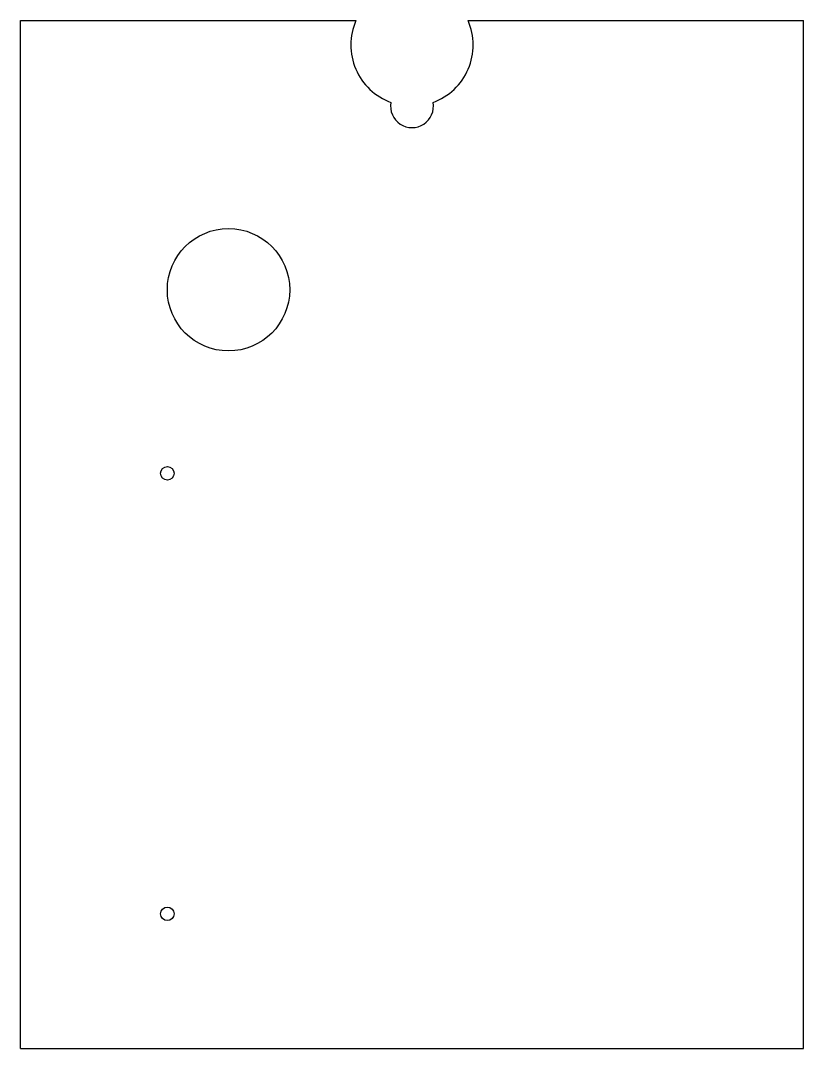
# Model space of a CAD drawing. Header units: millimetres. Extents: x -120 to 520, y -470 to 370.
import ezdxf

# ---------------------------------------------------------------- set-up
doc = ezdxf.new("R2010")
doc.units = ezdxf.units.MM

msp = doc.modelspace()

# ---------------------------------------------------------------- linework, layer by layer
for p, q in [((-120, 370), (154.17, 370)), ((-120, -470), (-120, 370)), ((245.83, 370), (520, 370)), ((520, -470), (520, 370)), ((-120, -470), (520, -470))]:
    msp.add_line(p, q)
for centre, radius in [((50, 150), 50), ((0, 0), 5.5), ((0, -360), 5.5)]:
    msp.add_circle(centre, radius)
for centre, radius, start, end in [((200, 350), 50, -203.57818, -110.15732), ((200, 350), 50, -69.84268, 23.57818), ((200, 300), 17.5, -190.07866, 10.07866)]:
    msp.add_arc(centre, radius, start, end)

doc.saveas('drawing.dxf')
